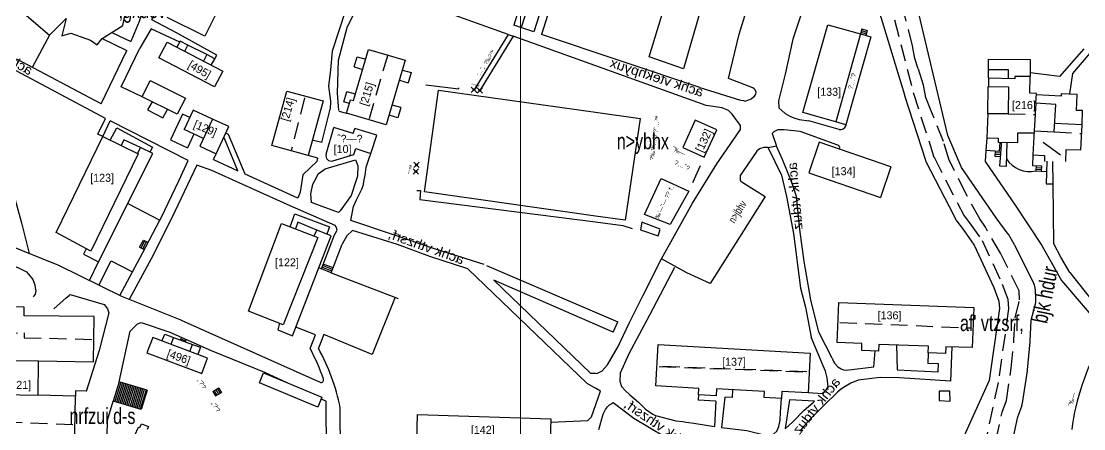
# Model space of a CAD drawing. Header units: millimetres. Extents: x 206768 to 208678, y 737854 to 739416.
# Drawn here: x 207342.4 to 207541.5, y 738619.9 to 738696.3 of the extents above; entities that cross this region are included whole.
import ezdxf
from ezdxf.enums import TextEntityAlignment as Align

# ---------------------------------------------------------------- set-up
doc = ezdxf.new("R2010")
doc.units = ezdxf.units.MM
doc.header["$LTSCALE"] = 0.5
doc.header["$PDMODE"] = 3
doc.header["$PDSIZE"] = 0.5
doc.linetypes.add('HIDDEN', pattern=[9.525, 6.35, -3.175])
doc.layers.get('0').update_dxf_attribs({"color": 2})
for name, color, linetype in [('1BATIM', 6, 'Continuous'), ('1GADA', 14, 'Continuous'), ('1MADREGOT', 60, 'Continuous'), ('1nahal', 40, 'HIDDEN'), ('2LOCAL_PT', 7, 'Continuous'), ('F-AMPHI', 7, 'Continuous'), ('F-KIR-TOMECH', 140, 'Continuous'), ('F-MADREGOT', 61, 'Continuous'), ('H-HOUSE', 6, 'Continuous'), ('H-MIKLAT', 6, 'Continuous'), ('H-MIVNE', 6, 'Continuous'), ('H-ROOF', 6, 'HIDDEN'), ('H-SCHACHA', 6, 'Continuous'), ('H-ZIBUR', 6, 'Continuous'), ('MISPAR', 1, 'Continuous'), ('R-KURKAR', 7, 'Continuous'), ('TEXT', 7, 'Continuous'), ('TR_ANOT_L', 7, 'Continuous')]:
    doc.layers.add(name, color=color, linetype=linetype)
for name, color, linetype, lineweight in [('1COVER', 7, 'Continuous', 25), ('1KAV-ASFLT', 7, 'Continuous', 25), ('A-NOTE', 82, 'Continuous', 9), ('R-E-SAFA', 7, 'Continuous', 25), ('R-MER', 7, 'Continuous', 25), ('R-ROAD', 7, 'Continuous', 25), ('rehovot', 7, 'Continuous', 40)]:
    doc.layers.add(name, color=color, linetype=linetype, lineweight=lineweight)
doc.layers.add('help', color=2, linetype='Continuous', lineweight=9, plot=False)
doc.styles.add('NR1', font='narkism$.shx')
doc.styles.add('REHOV-BIG', font='gil1.shx', dxfattribs={"height": 1.8})
doc.styles.add('TRHEBTXT', font='hebtxt')

# ---------------------------------------------------------------- blocks, each defined once
blk = doc.blocks.new('ANOT10')
at = {"style": 'TRHEBTXT', "flags": 8}
blk.add_attdef('TEXT', text='', height=1.6, dxfattribs=at).set_placement((0, -1.16), align=Align.TOP_CENTER)
blk = doc.blocks.new('ANOT200')
at = {"style": 'TRHEBTXT', "flags": 8}
blk.add_attdef('TEXT', text='', height=1.8, dxfattribs=at).set_placement((0, 0), align=Align.MIDDLE_CENTER)
blk = doc.blocks.new('ANOT0')
at = {"style": 'TRHEBTXT', "flags": 8}
blk.add_attdef('TEXT', text='', height=1.6, dxfattribs=at).set_placement((0, -1.16), align=Align.TOP_CENTER)
blk = doc.blocks.new('TRP9910')
blk.add_circle((0, 0), 0.35)
blk.add_point((0, 0))
at = {"style": 'TRHEBTXT', "flags": 8}
blk.add_attdef('NAME', text='', height=1.8, dxfattribs=at).set_placement((0, 2.1), align=Align.BOTTOM_CENTER)
blk.add_attdef('HIGHTM', text='', height=1.6, dxfattribs=at).set_placement((-1, 0), align=Align.RIGHT)
blk.add_attdef('HIGHTC', (1, 0), '', height=1.6, dxfattribs=at)
blk.add_attdef('MARK', text='', height=2, dxfattribs=at).set_placement((0, -1.3), align=Align.TOP_CENTER)
blk = doc.blocks.new('TR_LOT')
at = {"flags": 8}
blk.add_attdef('LOT', text='', height=3, dxfattribs=at).set_placement((0, 0), align=Align.MIDDLE_CENTER)

msp = doc.modelspace()

# ---------------------------------------------------------------- linework, layer by layer
at = {"layer": '1BATIM'}
for p, q in [((207374.61, 738679.6), (207372.93, 738675.97)), ((207378.24, 738677.92), (207374.61, 738679.6)), ((207376.56, 738674.29), (207372.93, 738675.97)), ((207352.58, 738626.98), (207352.55, 738625.98)), ((207354.57, 738626.93), (207352.58, 738626.98))]:
    msp.add_line(p, q, dxfattribs=at)
at = {"layer": '1COVER'}
for p, q in [((207448.31, 738725.48), (207438.49, 738694.28)), ((207449.76, 738725.09), (207439.91, 738693.81)), ((207433.63, 738693.81), (207408.55, 738702.82)), ((207438.44, 738702.45), (207436.12, 738695.08)), ((207435.51, 738698.13), (207434.7, 738695.55)), ((207438.49, 738694.28), (207434.7, 738695.55)), ((207347.66, 738693.68), (207344.44, 738687.62)), ((207357.58, 738693.02), (207362.19, 738690.8)), ((207359.36, 738694.16), (207362.91, 738692.45)), ((207433.63, 738693.81), (207427.25, 738683.44)), ((207434.59, 738693.47), (207428.34, 738683.3)), ((207433.63, 738693.81), (207434.59, 738693.47)), ((207470.78, 738680.47), (207434.59, 738693.47)), ((207469.61, 738683.86), (207439.91, 738693.81)), ((207501.63, 738693.34), (207496.98, 738676.86)), ((207499.7, 738693.88), (207501.63, 738693.34)), ((207357.36, 738680.76), (207362.19, 738690.8)), ((207361.13, 738683.99), (207364.62, 738691.24)), ((207377.2, 738690.02), (207373.63, 738691.78)), ((207357.36, 738680.76), (207341.54, 738689.16)), ((207378.67, 738689.24), (207379.04, 738689.92)), ((207358.19, 738678.05), (207340.61, 738687.39)), ((207365.05, 738682.11), (207361.13, 738683.99)), ((207372.62, 738678.87), (207370.38, 738674.05)), ((207373.98, 738678.24), (207372.62, 738678.87)), ((207398.73, 738673.51), (207400.29, 738679.8)), ((207401.91, 738679.43), (207403.35, 738679.01)), ((207356.75, 738675.09), (207358.19, 738678.05)), ((207357.65, 738674.65), (207359.08, 738677.6)), ((207496.98, 738676.86), (207495.05, 738677.41)), ((207496.98, 738676.86), (207496.93, 738676.68)), ((207357.65, 738674.65), (207356.75, 738675.09)), ((207374.74, 738675.13), (207373.56, 738672.57)), ((207380.49, 738674.28), (207380.28, 738674.37)), ((207370.38, 738674.05), (207373.56, 738672.57)), ((207383, 738668.2), (207380.49, 738674.28)), ((207398.73, 738673.51), (207396.94, 738673.99)), ((207378.41, 738670.33), (207378.92, 738671.43)), ((207398, 738670.6), (207396.15, 738671.1)), ((207397.87, 738670.06), (207398, 738670.6)), ((207407.54, 738670.4), (207407.9, 738671.49)), ((207532.03, 738671.21), (207531.97, 738669.21)), ((207378.41, 738670.33), (207383, 738668.2)), ((207469.65, 738669.14), (207468.19, 738665.96)), ((207459.22, 738660.02), (207462.32, 738666.78)), ((207462.32, 738666.78), (207467.49, 738664.41)), ((207467.49, 738664.41), (207464.03, 738658.17)), ((207362.37, 738662.1), (207368.39, 738658.97)), ((207458.68, 738658.62), (207458.45, 738657.18)), ((207464.03, 738658.17), (207459.22, 738660.02)), ((207458.45, 738657.18), (207461.75, 738656.02)), ((207461.75, 738656.02), (207462.15, 738657.25)), ((207398.64, 738649.83), (207401.11, 738656.24)), ((207400.47, 738649.13), (207402.52, 738654.46)), ((207355.15, 738647.68), (207356.88, 738651.15)), ((207356.94, 738646.79), (207359.22, 738651.34)), ((207359.22, 738651.34), (207363.21, 738649.27)), ((207398.63, 738649.84), (207398.16, 738650.02)), ((207448.45, 738628.36), (207426.09, 738649.85)), ((207538.91, 738649.14), (207543.27, 738643.74)), ((207449.08, 738630.32), (207430.97, 738647.72)), ((207537.37, 738647.65), (207544.4, 738639.51)), ((207397.56, 738637.49), (207393.88, 738638.91)), ((207360.72, 738628.7), (207362.82, 738638.2)), ((207370.9, 738637), (207374.49, 738635.68)), ((207396.56, 738634.9), (207397.56, 738637.49)), ((207492.7, 738631.65), (207490.45, 738637.04)), ((207494.4, 738633.09), (207491.88, 738637.98)), ((207516.83, 738635.22), (207516.58, 738628.77)), ((207512.39, 738634.02), (207512.3, 738632.1)), ((207475.72, 738627.21), (207475.64, 738625.71)), ((207492.55, 738626.44), (207489.87, 738626.59)), ((207399.63, 738610.52), (207399.53, 738625.06)), ((207469.34, 738626.21), (207469.28, 738625.21)), ((207472.59, 738625.02), (207469.28, 738625.21)), ((207472.59, 738625.02), (207472.33, 738620.32)), ((207491.05, 738625.02), (207486.41, 738625.29)), ((207402.26, 738610.42), (207402.17, 738623.81)), ((207358.38, 738613.25), (207358.52, 738621.48)), ((207468.43, 738620.92), (207472.33, 738620.32))]:
    msp.add_line(p, q, dxfattribs=at)
for points in [[(207482.69, 738716.6), (207491.22, 738712.87), (207491.48, 738712.41), (207491.74, 738711.73), (207491.79, 738711.32), (207491.36, 738707.41), (207489.33, 738700.42), (207488.46, 738697.22), (207487.02, 738692.89), (207485.59, 738686.37), (207484.32, 738681.32), (207484.4, 738680.06), (207485.59, 738678.99), (207486.48, 738678.46), (207487.22, 738678.14), (207488.2, 738677.87), (207490, 738677.6)], [(207363.21, 738649.27), (207365.1, 738652.82), (207368.39, 738658.97)], [(207462.16, 738657.28), (207458.68, 738658.62)], [(207358.52, 738621.48), (207358.52, 738621.48), (207359.61, 738625.06)]]:
    msp.add_lwpolyline(points, dxfattribs=at)
for centre, radius, start, end in [((207531.5, 738673.41), 5.32, 213.0912, 281.6003), ((207354.32, 738613.11), 47.53, 19.8023, 27.2886), ((207364.92, 738616.5), 37.96, 11.1087, 29.1067), ((207398.57, 738629.04), 0.5, 245.0908, 19.8023)]:
    msp.add_arc(centre, radius, start, end, dxfattribs=at)
at = {"layer": '1GADA'}
for points in [[(207527.41, 738656.35), (207525.14, 738659.41), (207518.62, 738668.83), (207516.06, 738674.86), (207510.01, 738700.41), (207509.58, 738702.15, 0.018506), (207509.58, 738702.16), (207509.22, 738703.26), (207506.23, 738712.46), (207506.05, 738713.12)], [(207500.1, 738711.66), (207500.81, 738708.79), (207502.7, 738699.7), (207507.93, 738682.46, 0.014344), (207507.96, 738682.37), (207511.86, 738670.25, 0.040222), (207511.97, 738670), (207516.29, 738661.54, 0.003786), (207516.3, 738661.51), (207517.63, 738659, 0.041143), (207517.78, 738658.77), (207518.79, 738657.44), (207521.01, 738654.32), (207524.7, 738646.33), (207525.63, 738643.77), (207525.76, 738642.39), (207523.82, 738628.89), (207519.29, 738618.99), (207518.82, 738616.41, 0.115109), (207518.83, 738616.31), (207519.3, 738614.67), (207515.9, 738601.44), (207515.57, 738600.81)], [(207523.66, 738600.16), (207525.02, 738603.77, 0.011779), (207525.06, 738603.91), (207526.79, 738610.91, 0.008), (207526.81, 738611), (207528.08, 738616.95), (207529.19, 738622.14), (207529.91, 738624.11, 0.04966), (207530.06, 738624.7), (207530.98, 738630.76, 0.013884), (207531, 738630.93), (207531.5, 738636.17, 0.011323), (207531.51, 738636.31), (207531.71, 738640.21), (207532.49, 738643.32, 0.07704), (207532.58, 738644.25), (207532.48, 738645.92, 0.099728), (207532.17, 738647.09), (207528.69, 738654.16, 0.018537), (207528.59, 738654.36), (207527.42, 738656.34)]]:
    msp.add_lwpolyline(points, format="xyb", dxfattribs=at)
at = {"layer": '1KAV-ASFLT'}
msp.add_arc((207584.86, 738613.61), 45.98, 150.7423, 172.3231, dxfattribs=at)
at = {"layer": '1MADREGOT'}
for p, q in [((207499.97, 738694.84), (207499.7, 738693.88)), ((207499.88, 738694.52), (207500.85, 738694.25)), ((207499.97, 738694.84), (207500.94, 738694.56)), ((207500.94, 738694.56), (207500.67, 738693.61)), ((207499.79, 738694.2), (207500.76, 738693.93)), ((207361.64, 738674.06), (207361.12, 738672.98)), ((207366.96, 738672.69), (207366.5, 738671.75)), ((207524.93, 738670.93), (207525.01, 738671.92)), ((207525.93, 738670.88), (207524.93, 738670.93)), ((207525.96, 738671.21), (207524.96, 738671.26)), ((207525.98, 738671.53), (207524.98, 738671.59)), ((207531.97, 738669.21), (207533.6, 738669.15)), ((207532.6, 738669.19), (207532.57, 738668.2)), ((207532.58, 738668.53), (207533.58, 738668.49)), ((207532.59, 738668.86), (207533.59, 738668.82)), ((207533.6, 738669.15), (207533.57, 738668.16)), ((207532.57, 738668.2), (207534.57, 738668.12)), ((207394.24, 738658.58), (207393.76, 738657.34)), ((207400.17, 738657.71), (207399.64, 738656.38)), ((207364.57, 738653.92), (207365.28, 738655.24)), ((207364.86, 738653.77), (207365.57, 738655.09)), ((207365.15, 738653.61), (207365.86, 738654.93)), ((207365.28, 738655.24), (207366.15, 738654.78)), ((207364.57, 738653.92), (207365.44, 738653.46)), ((207400.7, 738649.75), (207398.87, 738650.45)), ((207400.82, 738650.06), (207398.99, 738650.76)), ((207400.47, 738649.13), (207398.64, 738649.83)), ((207400.59, 738649.44), (207398.75, 738650.15)), ((207372.23, 738636.51), (207372.41, 738637)), ((207372.31, 738636.72), (207373.25, 738636.38)), ((207373.17, 738636.16), (207373.32, 738636.59)), ((207360.72, 738628.7), (207359.61, 738625.06)), ((207361.03, 738628.6), (207359.93, 738624.96)), ((207365.98, 738627.09), (207360.72, 738628.7)), ((207361.35, 738628.5), (207360.24, 738624.87)), ((207361.66, 738628.41), (207360.56, 738624.77)), ((207361.98, 738628.31), (207360.87, 738624.68)), ((207362.3, 738628.21), (207361.19, 738624.58)), ((207362.61, 738628.12), (207361.5, 738624.48)), ((207362.93, 738628.02), (207361.82, 738624.39)), ((207363.24, 738627.93), (207362.14, 738624.29)), ((207363.56, 738627.83), (207362.45, 738624.19)), ((207363.87, 738627.73), (207362.77, 738624.1)), ((207364.19, 738627.64), (207363.08, 738624)), ((207364.51, 738627.54), (207363.4, 738623.91)), ((207364.82, 738627.45), (207363.71, 738623.81)), ((207365.14, 738627.35), (207364.03, 738623.71)), ((207365.45, 738627.25), (207364.35, 738623.62)), ((207365.77, 738627.16), (207364.66, 738623.52)), ((207365.98, 738627.09), (207364.87, 738623.46)), ((207378.27, 738626.87), (207379.4, 738627.56)), ((207378.27, 738626.87), (207378.79, 738626.02)), ((207378.56, 738627.04), (207379.07, 738626.19)), ((207378.79, 738626.02), (207379.92, 738626.7)), ((207378.84, 738627.22), (207379.36, 738626.36)), ((207379.12, 738627.39), (207379.64, 738626.53)), ((207379.4, 738627.56), (207379.92, 738626.7)), ((207364.87, 738623.46), (207359.61, 738625.06))]:
    msp.add_line(p, q, dxfattribs=at)
at = {"layer": '1nahal'}
for points in [[(207525.09, 738617.59), (207526.25, 738622.99), (207527.04, 738625.16), (207527.96, 738631.22), (207528.46, 738636.46), (207528.67, 738640.67), (207529.53, 738644.07), (207529.43, 738645.74), (207525.95, 738652.81), (207523.11, 738657.64), (207522.07, 738659.22), (207519.44, 738663.97), (207517.26, 738668.4), (207516.3, 738670.24), (207515.28, 738673.7), (207512.87, 738679.6), (207511.95, 738682), (207511.5, 738684.26), (207510.54, 738687.35), (207509.9, 738689.27), (207509.44, 738691.66), (207505.28, 738708.37)], [(207504.9, 738701.12), (207509.58, 738682.89), (207513.48, 738670.77), (207517.8, 738662.31), (207519.13, 738659.8), (207520.16, 738658.45), (207522.49, 738655.18), (207526.27, 738646.98), (207527.3, 738644.15), (207527.47, 738642.35), (207525.49, 738628.57), (207522.97, 738616.83), (207522.19, 738614.43), (207518.06, 738601.24), (207517.8, 738600.63)]]:
    msp.add_lwpolyline(points, dxfattribs=at)
at = {"layer": 'F-AMPHI'}
for points in [[(207416.53, 738664.56), (207417.25, 738664.55), (207417.11, 738662.83), (207450, 738658.64)], [(207450, 738658.64), (207455.12, 738657.99), (207456.87, 738657.44)]]:
    msp.add_lwpolyline(points, dxfattribs=at)
at = {"layer": 'F-KIR-TOMECH'}
for p, q in [((207418.23, 738684.35), (207424.38, 738683.59)), ((207424.38, 738683.59), (207424.4, 738683.79))]:
    msp.add_line(p, q, dxfattribs=at)
at = {"layer": 'F-MADREGOT'}
for p, q in [((207525.79, 738669.1), (207526.1, 738673.04)), ((207526.1, 738673.04), (207526.16, 738673.6)), ((207527.15, 738673.58), (207526.99, 738669.04)), ((207526.99, 738669.04), (207525.79, 738669.1)), ((207534.62, 738670.06), (207534.51, 738665.8)), ((207535.79, 738665.82), (207535.75, 738669.99)), ((207534.51, 738665.8), (207535.79, 738665.82))]:
    msp.add_line(p, q, dxfattribs=at)
for points in [[(207359.06, 738673.99), (207360.3, 738676.31), (207366.96, 738672.69)], [(207364.72, 738672.6), (207361.64, 738674.06)], [(207392.8, 738657.72), (207393.69, 738660.16), (207400.17, 738657.71)], [(207397.79, 738657.12), (207394.24, 738658.58)]]:
    msp.add_lwpolyline(points, dxfattribs=at)
at = {"layer": 'H-HOUSE'}
for p, q in [((207523.71, 738687.21), (207527.38, 738687.23)), ((207523.71, 738685.62), (207523.71, 738687.21)), ((207527.38, 738687.23), (207527.4, 738685.5)), ((207523.71, 738685.62), (207523.72, 738684.03)), ((207528.63, 738685.47), (207523.71, 738685.62)), ((207528.63, 738685.92), (207528.63, 738685.47)), ((207531.5, 738685.92), (207528.63, 738685.92)), ((207531.44, 738682.81), (207531.5, 738685.92)), ((207523.59, 738678.94), (207523.66, 738684.03)), ((207523.66, 738684.03), (207527.45, 738683.98)), ((207527.45, 738683.98), (207527.38, 738678.89)), ((207532.67, 738682.7), (207531.44, 738682.81)), ((207532.55, 738680.93), (207532.67, 738682.7)), ((207537.31, 738682.24), (207532.66, 738682.45)), ((207537.33, 738682.67), (207537.31, 738682.24)), ((207540.29, 738682.56), (207537.33, 738682.67)), ((207540.16, 738679.55), (207540.29, 738682.56)), ((207532.55, 738680.9), (207532.24, 738675.74)), ((207536.32, 738680.68), (207532.55, 738680.9)), ((207536.01, 738675.52), (207536.32, 738680.68)), ((207523.59, 738678.94), (207523.36, 738674.42)), ((207527.38, 738678.89), (207523.59, 738678.94)), ((207541.31, 738679.54), (207540.16, 738679.55)), ((207541.22, 738676.83), (207541.31, 738679.54)), ((207541.22, 738676.83), (207536.11, 738677.1)), ((207541.01, 738672.16), (207541.22, 738676.83)), ((207523.36, 738674.42), (207525.49, 738674.35)), ((207529.17, 738673.54), (207529.22, 738675.38)), ((207529.22, 738675.38), (207532.22, 738675.38)), ((207532.24, 738675.74), (207532.03, 738671.21)), ((207532.24, 738675.74), (207536.01, 738675.52)), ((207525.49, 738674.35), (207525.49, 738673.62)), ((207525.49, 738673.62), (207529.17, 738673.54)), ((207533.91, 738673.62), (207537.18, 738671.22)), ((207532.03, 738671.21), (207534.22, 738671.13)), ((207534.22, 738671.13), (207534.16, 738670)), ((207538.21, 738669.97), (207538.26, 738672.24)), ((207538.26, 738672.24), (207541.01, 738672.16)), ((207495.33, 738636.04), (207495.62, 738643.53)), ((207495.62, 738643.53), (207520.92, 738642.58)), ((207520.92, 738642.58), (207520.63, 738635.08)), ((207461.34, 738627.89), (207461.78, 738635.66)), ((207461.78, 738635.66), (207490.29, 738634.05)), ((207499.97, 738635.86), (207495.33, 738636.04)), ((207499.92, 738634.57), (207499.97, 738635.86)), ((207503.08, 738634.45), (207499.92, 738634.57)), ((207503.13, 738635.7), (207503.08, 738634.45)), ((207512.42, 738635.35), (207503.13, 738635.7)), ((207512.37, 738634.1), (207512.42, 738635.35)), ((207515.68, 738635.26), (207515.63, 738633.98)), ((207520.63, 738635.08), (207515.68, 738635.26)), ((207490.29, 738634.05), (207489.87, 738626.59)), ((207515.63, 738633.98), (207512.37, 738634.1)), ((207469.41, 738627.43), (207461.34, 738627.89)), ((207469.34, 738626.21), (207469.41, 738627.43)), ((207472.73, 738627.38), (207472.65, 738626.02)), ((207481.7, 738626.87), (207472.73, 738627.38)), ((207481.63, 738625.74), (207481.7, 738626.87)), ((207484.96, 738626.87), (207484.89, 738625.56)), ((207489.87, 738626.59), (207484.96, 738626.87)), ((207472.65, 738626.02), (207469.34, 738626.21)), ((207484.89, 738625.56), (207481.63, 738625.74)), ((207416.47, 738614.77), (207416.69, 738622.55)), ((207416.69, 738622.55), (207441.68, 738621.74)), ((207441.68, 738621.74), (207441.43, 738614.15))]:
    msp.add_line(p, q, dxfattribs=at)
at = {"layer": 'H-MIKLAT'}
for p, q in [((207364.63, 738620.08), (207364.94, 738620.82)), ((207364.94, 738620.82), (207366.24, 738620.27)), ((207363.7, 738618.7), (207364.34, 738620.2)), ((207364.34, 738620.2), (207364.63, 738620.08)), ((207366.24, 738620.27), (207366.01, 738619.75))]:
    msp.add_line(p, q, dxfattribs=at)
at = {"layer": 'H-MIVNE'}
for p, q in [((207380.79, 738701.54), (207376.78, 738693.46)), ((207376.78, 738693.46), (207369.75, 738696.95)), ((207368.18, 738689.4), (207369.73, 738692.36)), ((207369.73, 738692.36), (207380.15, 738686.91)), ((207378.6, 738683.95), (207368.18, 738689.4)), ((207380.15, 738686.91), (207378.6, 738683.95)), ((207365.05, 738682.11), (207366.57, 738685.15)), ((207366.57, 738685.15), (207373.14, 738681.86)), ((207371.62, 738678.82), (207365.05, 738682.11)), ((207373.14, 738681.86), (207371.62, 738678.82)), ((207378.24, 738677.92), (207375.88, 738672.84)), ((207381.28, 738676.51), (207378.24, 738677.92)), ((207378.92, 738671.43), (207381.28, 738676.51)), ((207468.73, 738677.75), (207466.38, 738672.62)), ((207472.76, 738675.91), (207468.73, 738677.75)), ((207470.4, 738670.78), (207472.76, 738675.91)), ((207375.88, 738672.84), (207378.92, 738671.43)), ((207466.38, 738672.62), (207470.4, 738670.78)), ((207491.98, 738673.58), (207490, 738667.84)), ((207505.41, 738668.96), (207491.98, 738673.58)), ((207505.41, 738668.96), (207503.43, 738663.21)), ((207490, 738667.84), (207503.43, 738663.21)), ((207367.03, 738636.97), (207365.95, 738634.12)), ((207377.32, 738633.08), (207367.03, 738636.97)), ((207365.95, 738634.12), (207376.24, 738630.23)), ((207376.24, 738630.23), (207377.32, 738633.08))]:
    msp.add_line(p, q, dxfattribs=at)
at = {"layer": 'H-ROOF'}
for points in [[(207411.07, 738689.99), (207407.6, 738677.95)], [(207395.47, 738681.91), (207393, 738672.02)], [(207527.38, 738678.94), (207532.42, 738678.76)], [(207536.07, 738675.52), (207541.14, 738675.22)], [(207495.84, 738639.82), (207520.25, 738638.77)], [(207328.98, 738637.68), (207342.93, 738637.85), (207342.94, 738636.95), (207355.76, 738636.63)], [(207461.93, 738631.54), (207489.62, 738630.55), (207461.93, 738631.54)], [(207352.08, 738620.64), (207339.23, 738621.08), (207339.28, 738621.78), (207326.93, 738621.91)]]:
    msp.add_lwpolyline(points, dxfattribs=at)
at = {"layer": 'H-SCHACHA'}
for p, q in [((207399.53, 738671.34), (207401, 738676.33)), ((207404.62, 738675.21), (207401, 738676.33)), ((207404.62, 738675.21), (207404.92, 738676.17)), ((207409.04, 738674.9), (207404.92, 738676.17)), ((207407.9, 738671.49), (207409.04, 738674.9)), ((207404.72, 738671.28), (207405.08, 738672.43)), ((207405.08, 738672.43), (207407.9, 738671.49)), ((207525.79, 738673.61), (207525.69, 738671.88)), ((207400.78, 738670.1), (207404.72, 738671.28)), ((207525.69, 738671.88), (207523.19, 738672.02)), ((207368.76, 738636.32), (207369.3, 738637.59)), ((207369.3, 738637.59), (207370.9, 738637)), ((207370.9, 738637), (207370.44, 738635.69)), ((207373.98, 738634.35), (207374.49, 738635.68)), ((207374.49, 738635.68), (207375.98, 738635.15)), ((207375.98, 738635.15), (207375.47, 738633.78))]:
    msp.add_line(p, q, dxfattribs=at)
for points in [[(207373.04, 738690.63), (207373.63, 738691.78), (207372.16, 738692.51), (207371.56, 738691.4)], [(207377.96, 738688.06), (207378.67, 738689.24), (207377.2, 738690.02), (207376.53, 738688.8)], [(207523.71, 738687.21), (207523.68, 738689.16), (207531.5, 738689.08), (207531.5, 738685.92)], [(207366.9, 738681.18), (207366.04, 738679.68), (207368.93, 738678.16), (207369.79, 738679.73)], [(207523.36, 738674.42), (207523.19, 738672.02)], [(207398.75, 738625.78), (207397.97, 738623.93), (207387.04, 738628.51), (207387.82, 738630.36), (207398.75, 738625.78)], [(207514.45, 738626.92), (207514.43, 738625.2), (207516.53, 738625.03), (207516.43, 738626.92), (207514.45, 738626.92)]]:
    msp.add_lwpolyline(points, dxfattribs=at)
msp.add_arc((207400.49, 738671.06), 1, 163.6192, 286.5788, dxfattribs=at)
at = {"layer": 'H-ZIBUR'}
for p, q in [((207460.1, 738689.58), (207466.47, 738710.76)), ((207472.11, 738706.63), (207466.55, 738687.35)), ((207488.91, 738679.14), (207493.55, 738695.62)), ((207493.55, 738695.62), (207499.7, 738693.88)), ((207499.7, 738693.88), (207495.05, 738677.41)), ((207404.67, 738681.4), (207407.49, 738690.97)), ((207407.49, 738690.97), (207414.37, 738688.95)), ((207404.76, 738687.71), (207405.32, 738689.63)), ((207405.32, 738689.63), (207406.95, 738689.15)), ((207414.37, 738688.95), (207410.81, 738676.82)), ((207466.55, 738687.35), (207460.1, 738689.58)), ((207404.76, 738687.71), (207406.39, 738687.23)), ((207413.84, 738687.13), (207415.47, 738686.65)), ((207415.47, 738686.65), (207414.9, 738684.73)), ((207413.27, 738685.21), (207414.9, 738684.73)), ((207389.38, 738672.95), (207392.18, 738683.19)), ((207392.18, 738683.19), (207398.95, 738681.34)), ((207402.83, 738681.14), (207403.39, 738683.06)), ((207405.02, 738682.58), (207403.39, 738683.06)), ((207398.95, 738681.34), (207396.15, 738671.1)), ((207403.89, 738680.83), (207402.83, 738681.14)), ((207403.35, 738679.01), (207404.1, 738681.56)), ((207404.1, 738681.56), (207404.67, 738681.4)), ((207413.54, 738680.08), (207411.91, 738680.56)), ((207410.81, 738676.82), (207403.35, 738679.01)), ((207412.97, 738678.16), (207411.34, 738678.64)), ((207413.54, 738680.08), (207412.97, 738678.16)), ((207495.05, 738677.41), (207488.91, 738679.14)), ((207348.92, 738656.64), (207357.65, 738674.65)), ((207357.65, 738674.65), (207364.31, 738671.44)), ((207364.74, 738672.62), (207364.17, 738671.51)), ((207367.06, 738671.47), (207364.74, 738672.62)), ((207396.15, 738671.1), (207389.38, 738672.95)), ((207364.31, 738671.44), (207355.45, 738653.14)), ((207356.88, 738651.15), (207367.06, 738671.47)), ((207355.45, 738653.14), (207348.92, 738656.64)), ((207397.79, 738657.12), (207397.21, 738656.02)), ((207400.48, 738656.05), (207397.79, 738657.12)), ((207393.25, 738637.29), (207400.48, 738656.05)), ((207354.55, 738653.62), (207354.04, 738652.62)), ((207354.04, 738652.62), (207356.88, 738651.15)), ((207390.79, 738639.64), (207390.48, 738638.45)), ((207390.48, 738638.45), (207393.25, 738637.29)), ((207338.79, 738632.7), (207345.55, 738632.62)), ((207345.55, 738632.62), (207345.49, 738626.14)), ((207345.49, 738626.14), (207338.72, 738626.21)), ((207352.55, 738625.98), (207345.49, 738626.16)), ((207352.38, 738616.15), (207352.55, 738625.98))]:
    msp.add_line(p, q, dxfattribs=at)
for points in [[(207343.37, 738697.34), (207347.66, 738693.68), (207350.8, 738696.81), (207350, 738693.53), (207351.7, 738694.02), (207355.39, 738692.73), (207356.63, 738691.86), (207357.58, 738693.02), (207361.44, 738695.5), (207362.07, 738698.42)], [(207391.19, 738658.34), (207398, 738655.7), (207391.49, 738639.37), (207384.95, 738641.89), (207391.19, 738658.34)], [(207345.59, 738632.6), (207355.9, 738632.44), (207356.04, 738640.91), (207342.96, 738641.02), (207342.95, 738642.68), (207328.76, 738642.97), (207328.7, 738635.25), (207338.82, 738635.09), (207338.79, 738632.72)]]:
    msp.add_lwpolyline(points, dxfattribs=at)
at = {"layer": 'help', "elevation": 8.36}
for points in [[(207237.51, 738869.54), (207435.96, 738869.54), (207435.96, 738588.88), (207237.51, 738588.88)], [(207435.96, 738869.54), (207634.41, 738869.54), (207634.41, 738588.88), (207435.96, 738588.88)]]:
    msp.add_lwpolyline(points, close=True, dxfattribs=at)
at = {"layer": 'R-E-SAFA'}
for p, q in [((207476.97, 738693.86), (207480.29, 738704.66)), ((207474.97, 738685.55), (207476.97, 738693.86)), ((207479.53, 738683.81), (207474.97, 738685.55)), ((207469.61, 738683.86), (207477.22, 738681.5)), ((207479.75, 738683.62), (207479.53, 738683.81)), ((207479.93, 738683.4), (207479.75, 738683.62)), ((207479.84, 738682.25), (207480.09, 738682.58)), ((207480.14, 738682.95), (207479.93, 738683.4)), ((207480.09, 738682.58), (207480.14, 738682.95)), ((207477.22, 738681.5), (207477.76, 738681.39)), ((207477.76, 738681.39), (207478.16, 738681.3)), ((207478.16, 738681.3), (207478.29, 738681.32)), ((207478.29, 738681.32), (207479.18, 738681.7)), ((207479.18, 738681.7), (207479.59, 738682.04)), ((207479.59, 738682.04), (207479.84, 738682.25))]:
    msp.add_line(p, q, dxfattribs=at)
msp.add_lwpolyline([(207482.37, 738672.58), (207481.59, 738672.58), (207480.77, 738672.33), (207480.29, 738671.93), (207477.7, 738668.17), (207477.15, 738667.36), (207477.12, 738666.44), (207477.27, 738666.26), (207477.31, 738666.21), (207481.84, 738663.43), (207476.26, 738654.6), (207471.5, 738647.12), (207467.12, 738649.11)], dxfattribs=at)
at = {"layer": 'R-KURKAR'}
for points in [[(207450, 738659.75), (207417.99, 738664.32), (207420.57, 738683.32), (207450, 738679.2)], [(207450, 738679.2), (207458.4, 738678.02)], [(207458.4, 738678.02), (207455.57, 738658.96), (207450, 738659.75)]]:
    msp.add_lwpolyline(points, dxfattribs=at)
at = {"layer": 'R-MER'}
for p, q in [((207373.69, 738670.18), (207359.08, 738677.6)), ((207381.26, 738675.02), (207380.71, 738675.28)), ((207384.34, 738667.58), (207381.26, 738675.02)), ((207371.93, 738666.36), (207373.69, 738670.18)), ((207397.87, 738670.06), (207395.17, 738667.46)), ((207398.04, 738667.67), (207399.33, 738668.63)), ((207399.33, 738668.63), (207405.01, 738670.32)), ((207405.01, 738670.32), (207405.5, 738669.15)), ((207405.5, 738669.15), (207405.41, 738667.24)), ((207394.25, 738663.08), (207384.34, 738667.58)), ((207395.17, 738667.46), (207394.64, 738664.2)), ((207397.03, 738665.7), (207397.73, 738666.99)), ((207397.73, 738666.99), (207398.04, 738667.67)), ((207405.15, 738666.47), (207404.2, 738663.61)), ((207405.41, 738667.24), (207405.15, 738666.47)), ((207368.64, 738659.43), (207371.93, 738666.36)), ((207396.68, 738663.94), (207397.03, 738665.7)), ((207535.91, 738654.56), (207535.79, 738665.82)), ((207394.64, 738664.2), (207394.25, 738663.08)), ((207396.81, 738662.26), (207396.68, 738663.94)), ((207404.2, 738663.61), (207402.14, 738660.7)), ((207397.63, 738661.96), (207396.81, 738662.26)), ((207401.83, 738660.43), (207397.63, 738661.96)), ((207402.14, 738660.7), (207401.83, 738660.43)), ((207368.39, 738658.97), (207368.64, 738659.43)), ((207404.49, 738657.05), (207403.4, 738656.05)), ((207412.94, 738654.42), (207404.49, 738657.05)), ((207403.4, 738656.05), (207402.52, 738654.46)), ((207418.98, 738652.14), (207412.94, 738654.42)), ((207426.09, 738649.85), (207418.98, 738652.14)), ((207429.6, 738650.5), (207454.22, 738639.9)), ((207453.33, 738637.98), (207430.97, 738647.72)), ((207453.33, 738637.98), (207454.22, 738639.9)), ((207450.99, 738626.94), (207448.45, 738628.36)), ((207441.66, 738621.12), (207448.61, 738621.43)), ((207448.61, 738621.43), (207449.28, 738622.12))]:
    msp.add_line(p, q, dxfattribs=at)
for points in [[(207342.54, 738717.79), (207354.06, 738712.51), (207360.04, 738709.16), (207366.47, 738702.19), (207364.47, 738696.25), (207362.91, 738692.45)], [(207379.04, 738689.92), (207371.49, 738694.09), (207366.83, 738696.56), (207368.96, 738701.31), (207373.39, 738711.66), (207375.84, 738716.16), (207376.39, 738716.8), (207377.16, 738717.57), (207377.39, 738717.78), (207386.67, 738713.37), (207395.42, 738709.18), (207403.33, 738705.45), (207406.44, 738703.59), (207406.29, 738703.1), (207406.19, 738702.66), (207403.12, 738698.12), (207400.69, 738690.64), (207400.35, 738687.18), (207399.97, 738684.08), (207400.38, 738681.3), (207400.29, 738679.8)], [(207401.91, 738679.53), (207401.69, 738682.78), (207401.88, 738688.95), (207403.47, 738695.11), (207404.24, 738696.68), (207405.11, 738698.31), (207408.55, 738702.82)], [(207372.1, 738692.35), (207366.75, 738694.82), (207364.62, 738691.24)], [(207541.55, 738691.11), (207536.98, 738685.89), (207531.5, 738686.59)], [(207538.94, 738682.66), (207539.49, 738686.45), (207542.72, 738690.31)], [(207336.79, 738680.2), (207338.13, 738675.12), (207340.53, 738665.3), (207342.4, 738658.45), (207343.85, 738652.73)], [(207482.38, 738672.56), (207484.88, 738667.43), (207485.84, 738663.43), (207487.13, 738656.51), (207488.48, 738646.23), (207489.38, 738642.64), (207490.45, 738637.04)], [(207491.88, 738637.98), (207490.42, 738644.02), (207489.12, 738651.26), (207488.35, 738657.26), (207487.68, 738663.41), (207486.83, 738666.02), (207485.06, 738670.35), (207483.98, 738672.88)], [(207429.14, 738650.65), (207419.82, 738653.62), (207411.98, 738656.3), (207404.14, 738658.94), (207404.68, 738661.55), (207405.25, 738662.81), (207406.25, 738664.81), (207406.53, 738665.68), (207406.63, 738666.25), (207406.84, 738667.39), (207407.01, 738668.9), (207407.54, 738670.4)], [(207523.19, 738672.02), (207523.05, 738670), (207528.71, 738661.81), (207533.72, 738654.23), (207537.37, 738647.65)], [(207401.11, 738656.24), (207401.61, 738657.12), (207401.43, 738657.74), (207401.24, 738658), (207392.79, 738661.64), (207385.83, 738664.77), (207378.1, 738668.3), (207375.28, 738669.32), (207371.18, 738660.61), (207367.16, 738652.55), (207362.62, 738644.13)], [(207538.91, 738649.14), (207537.28, 738652.07), (207535.91, 738654.56)], [(207450, 738630.27), (207450.28, 738630.26), (207451.25, 738630.74), (207452.29, 738631.85), (207454.28, 738635.27), (207456.33, 738639.7), (207458.97, 738644.9), (207462.41, 738651.74)], [(207360.86, 738644.86), (207363.21, 738649.27)], [(207400.47, 738649.13), (207413.02, 738644.31)], [(207464.82, 738650.09), (207460.17, 738641.19), (207456.26, 738633.94), (207454.68, 738630.29), (207454.58, 738628.77), (207454.92, 738627.81), (207455.56, 738627.06), (207456.47, 738626.24), (207458.08, 738624.85), (207459.42, 738623.57), (207460.78, 738622.6), (207461.25, 738622.37), (207465.07, 738621.35), (207466.39, 738621.21), (207467.05, 738621.08), (207467.5, 738621.03), (207468.43, 738620.92)], [(207412.46, 738644.53), (207408.18, 738633.79), (207399.09, 738637.55), (207398.09, 738634.96)], [(207506.45, 738635.58), (207506.57, 738630.92), (207514.24, 738630.53), (207514.29, 738632.02), (207512.3, 738632.1)], [(207494.4, 738633.09), (207494.63, 738632.47), (207494.85, 738632.14), (207495.48, 738631.46), (207496.05, 738631.08), (207496.49, 738630.95), (207497.02, 738630.85), (207502.17, 738631.46), (207502.45, 738634.48)], [(207492.55, 738626.44), (207492.84, 738626.72), (207493.26, 738627.15), (207493.65, 738627.74), (207493.44, 738629.41), (207493.11, 738630.67), (207492.7, 738631.65)], [(207449.08, 738630.32), (207450, 738630.27)], [(207516.58, 738628.77), (207506.99, 738629.41), (207503.36, 738629.48), (207499.25, 738628.96), (207497.88, 738628.45), (207496.52, 738627.63), (207495.91, 738627.16), (207495.39, 738626.75), (207492.84, 738624.25), (207490.54, 738621.93), (207489.08, 738620.36), (207488.3, 738619.4)], [(207449.28, 738622.12), (207450.99, 738626.94), (207450, 738627.49)], [(207450.63, 738619.73), (207451.44, 738622.62), (207451.92, 738623.51), (207452.26, 738624), (207452.62, 738624.36), (207453.06, 738624.62), (207453.36, 738624.77), (207457.2, 738621.84), (207463.06, 738618.39)], [(207475.64, 738625.71), (207474.24, 738625.79), (207473.66, 738620.11), (207478.39, 738619.52), (207481.63, 738618.72), (207482.83, 738618.7), (207483.48, 738618.9), (207484, 738619.41), (207484.39, 738620.31), (207484.64, 738621.46), (207484.71, 738622.99), (207484.89, 738625.56)], [(207486.41, 738625.29), (207485.6, 738619.89), (207487, 738621.16), (207489.13, 738623.36), (207490.83, 738624.82), (207491.05, 738625.02)]]:
    msp.add_lwpolyline(points, dxfattribs=at)
at = {"layer": 'R-ROAD'}
for p, q in [((207473.78, 738680.03), (207470.78, 738680.47)), ((207474.98, 738679.55), (207473.78, 738680.03)), ((207475.66, 738678.88), (207474.98, 738679.55)), ((207477.21, 738676.7), (207475.66, 738678.88)), ((207477.2, 738675.97), (207477.21, 738676.7)), ((207495.69, 738675.99), (207490, 738677.6)), ((207472.77, 738669.55), (207477.2, 738675.97)), ((207468.2, 738662.19), (207472.77, 738669.55)), ((207462.41, 738651.74), (207468.2, 738662.19)), ((207349.42, 738650.5), (207339.37, 738654.53)), ((207361.21, 738644.69), (207349.42, 738650.5)), ((207467.12, 738649.11), (207462.41, 738651.74)), ((207372.46, 738640.19), (207361.21, 738644.69)), ((207396.91, 738629.26), (207372.45, 738640.2)), ((207372.46, 738640.19), (207372.46, 738640.19)), ((207398.36, 738628.59), (207396.91, 738629.26))]:
    msp.add_line(p, q, dxfattribs=at)
msp.add_lwpolyline([(207495.73, 738672.29), (207495.77, 738672.4, 0.410244), (207495.46, 738673.03), (207488.4, 738675.57), (207485.4, 738675.91), (207484.21, 738675.94), (207483.57, 738675.58), (207483.48, 738675.51), (207483.22, 738675.29), (207483.12, 738675.21), (207483.98, 738672.88), (207482.37, 738672.57)], format="xyb", dxfattribs=at)
for points in [[(207328.5, 738643.95), (207330.28, 738648.79), (207330.69, 738649.89), (207331.4, 738651.48), (207332.06, 738652.54), (207332.9, 738653.49), (207333.21, 738653.68), (207342.02, 738650.01), (207343.35, 738649.3), (207344.31, 738648.16), (207344.56, 738647.84), (207344.91, 738646.88), (207344.99, 738646.32), (207345.11, 738645.74), (207344.96, 738645.12), (207344.61, 738644.62)], [(207348.52, 738642.35), (207350.82, 738644.43), (207351.35, 738644.87), (207351.57, 738645.05), (207357.95, 738643.18), (207358.55, 738642.37), (207358.8, 738641.62), (207356.98, 738634.52), (207354.57, 738626.86)], [(207362.82, 738638.2), (207364.2, 738639.54), (207364.84, 738639.8), (207370.23, 738637.96), (207377.96, 738634.55), (207388, 738630.51), (207392.16, 738628.54)], [(207398.63, 738625.49), (207399.53, 738625.06)]]:
    msp.add_lwpolyline(points, dxfattribs=at)
msp.add_arc((207495.97, 738676.96), 1, 254.2416, 344.2416, dxfattribs=at)

# ---------------------------------------------------------------- block references
at = {"layer": '2LOCAL_PT'}
for p, xscale, yscale, zscale in [((207427.25, 738683.44), 0.4500000000116415, 0.4499999999534339, 0.45), ((207428.34, 738683.3), 0.4500000000116415, 0.4499999999534339, 0.45), ((207416.37, 738668.08), 0.5, 0.5, 0.5), ((207416.49, 738669.33), 0.5, 0.5, 0.5)]:
    msp.add_blockref('TRP9910', p, dxfattribs=dict(at, xscale=xscale, yscale=yscale, zscale=zscale))
at = {"layer": 'MISPAR'}
ref = msp.add_blockref('TR_LOT', (207382.24, 738685.55), dxfattribs=dict(at, xscale=0.5, yscale=0.5, zscale=0.5))
ref.add_attrib('LOT', '[495]', dxfattribs={"layer": '0', "height": 1.5, "rotation": 330.1769, "flags": 8}).set_placement((207375.81, 738687.24), align=Align.MIDDLE_CENTER)
ref = msp.add_blockref('TR_LOT', (207407.16, 738682.63), dxfattribs=dict(at, xscale=0.5, yscale=0.5, zscale=0.5))
ref.add_attrib('LOT', '[215]', dxfattribs={"layer": '0', "height": 1.5, "rotation": 72.7665, "flags": 8}).set_placement((207407.16, 738682.63), align=Align.MIDDLE_CENTER)
at = {"layer": 'MISPAR', "xscale": 0.5, "yscale": 0.5, "zscale": 0.5}
for p, values in [((207493.82, 738683.04), {'LOT': '[133]'}), ((207530.33, 738680.56), {'LOT': '[216]'}), ((207496.53, 738668.16), {'LOT': '[134]'}), ((207505.14, 738641.14), {'LOT': '[136]'}), ((207428.89, 738619.67), {'LOT': '[142]'})]:
    msp.add_blockref('TR_LOT', p, dxfattribs=at).add_auto_attribs(values)
at = {"layer": 'MISPAR'}
ref = msp.add_blockref('TR_LOT', (207393.29, 738680.6), dxfattribs=dict(at, xscale=0.5, yscale=0.5, zscale=0.5))
ref.add_attrib('LOT', '[214]', dxfattribs={"layer": '0', "height": 1.5, "rotation": 73.6665, "flags": 8}).set_placement((207392.34, 738679.76), align=Align.MIDDLE_CENTER)
ref = msp.add_blockref('TR_LOT', (207376.91, 738681.55), dxfattribs=dict(at, xscale=0.5, yscale=0.5, zscale=0.5))
ref.add_attrib('LOT', '[129]', dxfattribs={"layer": '0', "height": 1.5, "rotation": 337.3202, "flags": 8}).set_placement((207376.88, 738676.21), align=Align.MIDDLE_CENTER)
ref = msp.add_blockref('TR_LOT', (207470.95, 738675.18), dxfattribs=dict(at, xscale=0.5, yscale=0.5, zscale=0.5))
ref.add_attrib('LOT', '[132]', dxfattribs={"layer": '0', "height": 1.5, "rotation": 65.0932, "flags": 8}).set_placement((207470.32, 738673.92), align=Align.MIDDLE_CENTER)
ref = msp.add_blockref('TR_LOT', (207405.93, 738673.73), dxfattribs=dict(at, xscale=0.5, yscale=0.5, zscale=0.5))
ref.add_attrib('LOT', '[10]', dxfattribs={"layer": '0', "height": 1.5, "flags": 8}).set_placement((207402.62, 738672.31), align=Align.MIDDLE_CENTER)
ref = msp.add_blockref('TR_LOT', (207359.77, 738667.29), dxfattribs=dict(at, xscale=0.5, yscale=0.5, zscale=0.5))
ref.add_attrib('LOT', '[123]', dxfattribs={"layer": '0', "height": 1.5, "flags": 8}).set_placement((207357.54, 738666.92), align=Align.MIDDLE_CENTER)
ref = msp.add_blockref('TR_LOT', (207394.42, 738652.3), dxfattribs=dict(at, xscale=0.5, yscale=0.5, zscale=0.5))
ref.add_attrib('LOT', '[122]', dxfattribs={"layer": '0', "height": 1.5, "flags": 8}).set_placement((207392.19, 738651.07), align=Align.MIDDLE_CENTER)
ref = msp.add_blockref('TR_LOT', (207374.32, 738632.6), dxfattribs=dict(at, xscale=0.5, yscale=0.5, zscale=0.5))
ref.add_attrib('LOT', '[496]', dxfattribs={"layer": '0', "height": 1.5, "rotation": 340.5361, "flags": 8}).set_placement((207371.91, 738633.34), align=Align.MIDDLE_CENTER)
ref = msp.add_blockref('TR_LOT', (207476.61, 738633.04), dxfattribs=dict(at, xscale=0.5, yscale=0.5, zscale=0.5))
ref.add_attrib('LOT', '[137]', dxfattribs={"layer": '0', "height": 1.5, "flags": 8}).set_placement((207475.99, 738632.43), align=Align.MIDDLE_CENTER)
ref = msp.add_blockref('TR_LOT', (207342.92, 738628.66), dxfattribs=dict(at, xscale=0.5, yscale=0.5, zscale=0.5))
ref.add_attrib('LOT', '[121]', dxfattribs={"layer": '0', "height": 1.5, "flags": 8}).set_placement((207342, 738628.1), align=Align.MIDDLE_CENTER)
at = {"layer": 'TEXT'}
ref = msp.add_blockref('ANOT200', (207498.92, 738684.47), dxfattribs=dict(at, xscale=0.5, yscale=0.5, zscale=0.5))
ref.add_attrib('TEXT', '\x8f…ˆ\x81', dxfattribs={"layer": '0', "height": 0.9, "rotation": 75.0876, "style": 'TRHEBTXT', "flags": 8}).set_placement((207498.15, 738685.02), align=Align.MIDDLE_CENTER)
ref = msp.add_blockref('ANOT0', (207459.07, 738667.58), dxfattribs=dict(at, xscale=0.5000000000462465, yscale=0.5, zscale=0.5, rotation=82.65557888031367))
ref.add_attrib('TEXT', '\x8d‰™…˜\x81 \x9a˜…™', dxfattribs={"layer": '0', "height": 0.8, "rotation": 82.6556, "style": 'TRHEBTXT', "flags": 8}).set_placement((207460.72, 738674.46), align=Align.TOP_CENTER)
ref = msp.add_blockref('ANOT10', (207468.02, 738670.11), dxfattribs=dict(at, xscale=0.5000000000167589, yscale=0.5, zscale=0.5, rotation=335.3667511853667))
ref.add_attrib('TEXT', '˜‰—', dxfattribs={"layer": '0', "height": 0.8, "rotation": 335.3668, "style": 'TRHEBTXT', "flags": 8}).set_placement((207465.85, 738672.26), align=Align.TOP_CENTER)
ref = msp.add_blockref('ANOT200', (207468.46, 738669.69), dxfattribs=dict(at, xscale=0.5000000000167589, yscale=0.5, zscale=0.5, rotation=335.3667511853667))
ref.add_attrib('TEXT', '\x8f…ˆ\x81', dxfattribs={"layer": '0', "height": 0.9, "rotation": 335.3668, "style": 'TRHEBTXT', "flags": 8}).set_placement((207466.26, 738669.23), align=Align.MIDDLE_CENTER)
ref = msp.add_blockref('ANOT0', (207462.96, 738663.34), dxfattribs=dict(at, xscale=0.5, yscale=0.5, zscale=0.5))
ref.add_attrib('TEXT', '‰’—˜— \x9a\x9a †‚', dxfattribs={"layer": '0', "height": 0.8, "rotation": 64.9517, "style": 'TRHEBTXT', "flags": 8}).set_placement((207462.55, 738662.5), align=Align.TOP_CENTER)
at = {"layer": 'TEXT', "xscale": 0.5000000000116048, "yscale": 0.5, "zscale": 0.5, "rotation": 301.2250516788206}
for p in [(207377.07, 738628.86), (207379.69, 738624.53)]:
    msp.add_blockref('ANOT0', p, dxfattribs=at).add_auto_attribs({'TEXT': '„’\x8c‘\x8e'})
at = {"layer": 'TEXT'}
ref = msp.add_blockref('ANOT10', (207536.64, 738626.35), dxfattribs=dict(at, xscale=0.5, yscale=0.5, zscale=0.5))
ref.add_attrib('TEXT', '˜‰—', dxfattribs={"layer": '0', "height": 0.8, "rotation": 74.3268, "style": 'TRHEBTXT', "flags": 8}).set_placement((207538.96, 738625.51), align=Align.TOP_CENTER)
at = {"layer": 'TR_ANOT_L'}
ref = msp.add_blockref('ANOT0', (207431.09, 738687.77), dxfattribs=dict(at, xscale=0.4499999999856285, yscale=0.4499999999534339, zscale=0.45, rotation=58.42424876529621))
ref.add_attrib('TEXT', '‘…˜„  \x8c‰\x81™', dxfattribs={"layer": '0', "height": 0.72, "rotation": 58.4242, "style": 'TRHEBTXT', "flags": 8}).set_placement((207429.19, 738688.69), align=Align.TOP_CENTER)
ref = msp.add_blockref('ANOT0', (207428.11, 738683.33), dxfattribs=dict(at, xscale=0.4500000000042622, yscale=0.4499999999534339, zscale=0.45, rotation=352.9503177164148))
ref.add_attrib('TEXT', '˜’™', dxfattribs={"layer": '0', "height": 0.72, "rotation": 352.9503, "style": 'TRHEBTXT', "flags": 8}).set_placement((207427.58, 738684.46), align=Align.TOP_CENTER)
ref = msp.add_blockref('ANOT0', (207408.41, 738673.5), dxfattribs=dict(at, xscale=0.9000000000232831, yscale=0.8999999999068677, zscale=0.9))
ref.add_attrib('TEXT', 'ˆ\x8c—\x8e', dxfattribs={"layer": '0', "height": 1.44, "style": 'TRHEBTXT', "flags": 8}).set_placement((207403.98, 738674.98), align=Align.TOP_CENTER)
ref = msp.add_blockref('ANOT0', (207416.55, 738669.85), dxfattribs=dict(at, xscale=0.5000000000368737, yscale=0.5, zscale=0.5, rotation=83.40376712127959))
ref.add_attrib('TEXT', '˜’™', dxfattribs={"layer": '0', "height": 0.8, "rotation": 83.4038, "style": 'TRHEBTXT', "flags": 8}).set_placement((207415.07, 738668.59), align=Align.TOP_CENTER)

# ---------------------------------------------------------------- texts
at = {"layer": 'A-NOTE', "style": 'NR1', "width": 0.75}
for s, p in [(',gxuev', (207360.64, 738696.86, 15.5)), ('n>ybhx', (207454.01, 738672.28, 16.05)), ("af' vtzsrf,", (207518.35, 738638.19, 20)), ('nrfzui d-s', (207351.41, 738620.77))]:
    msp.add_text(s, height=3, dxfattribs=at).set_placement(p)
for s, height, rotation, p in [('n>jbhv', 1.5, 58.1092, (207476.09, 738658.27)), ('bjk hdur', 3, 798.6073, (207534.66, 738639.47, 52))]:
    msp.add_text(s, height=height, rotation=rotation, dxfattribs=at).set_placement(p)
at = {"layer": 'rehovot', "ltscale": 2, "style": 'REHOV-BIG', "text_generation_flag": 2, "width": 1.1}
for s, rotation, p in [('achk vthzsrf,', 689.6873, (207343.9, 738686.06)), ('achk vtekhpyux', 1421.8453, (207469.92, 738682.06)), ('achk vtduz', 455.0744, (207487.73, 738669.88)), ('achk vthzsrf,', 700.3018, (207425.02, 738650.65)), ('achk vtduz', 771.9626, (207496.04, 738628.6)), ('achk vthzsrf,', 1045.7272, (207467.48, 738615.69, 8.36))]:
    msp.add_text(s, height=1.8, rotation=rotation, dxfattribs=at).set_placement(p)

doc.saveas('drawing.dxf')
